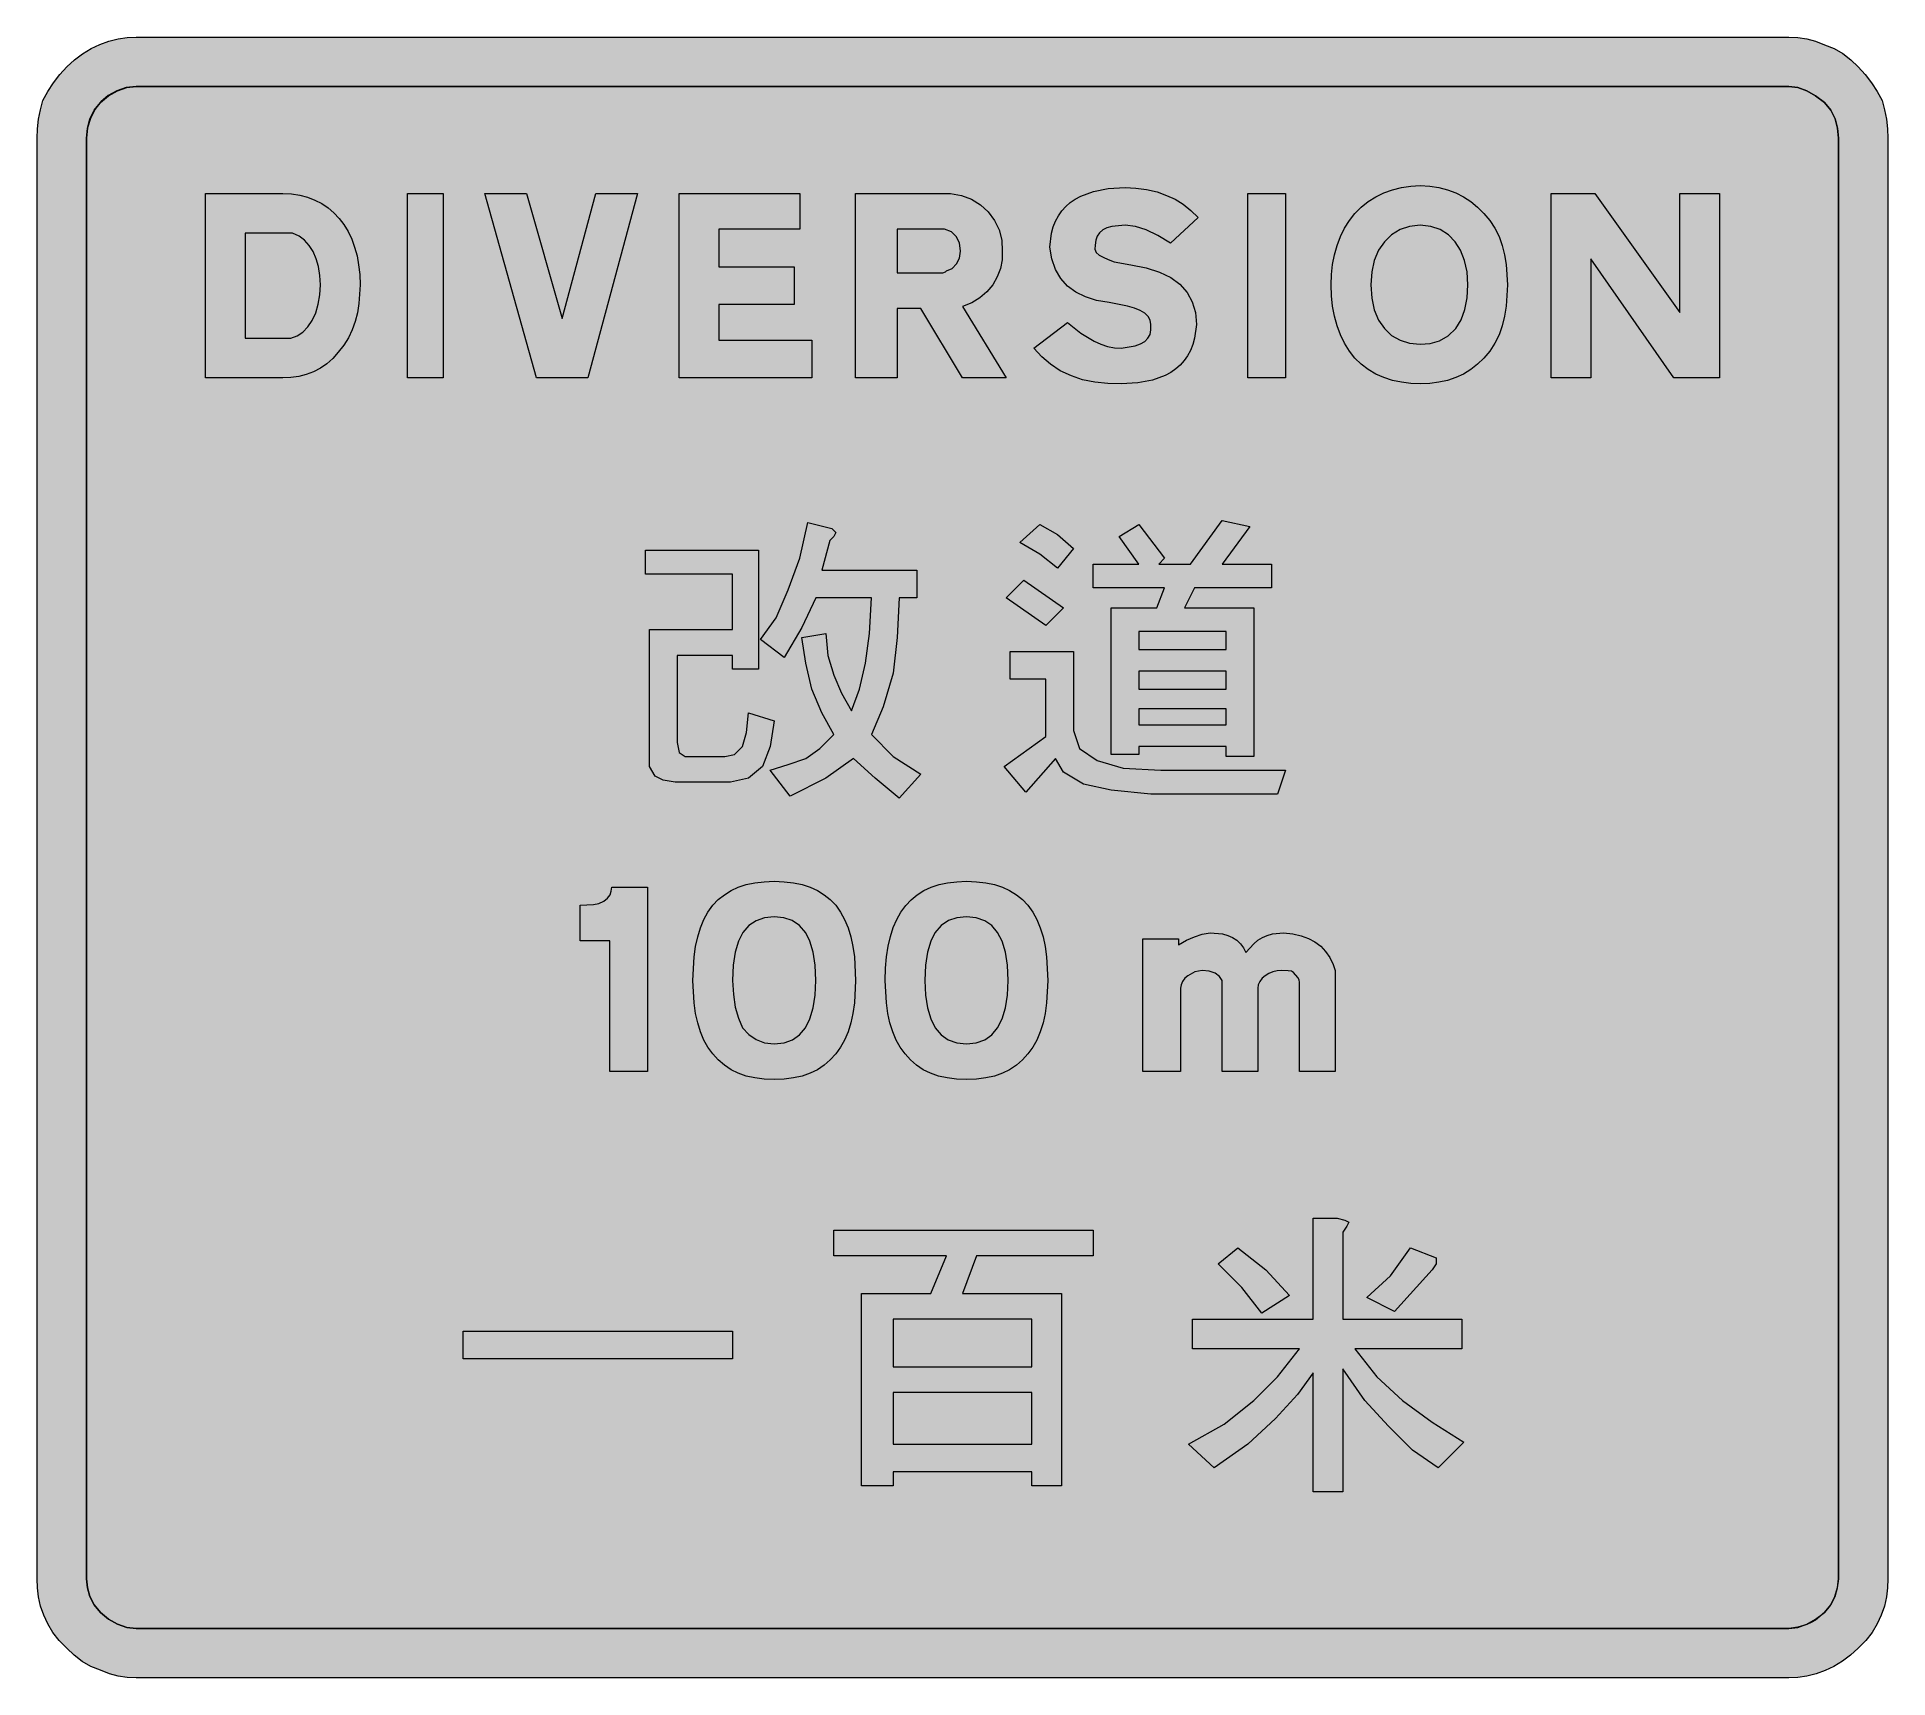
# Model space of a CAD drawing. Header units: metres. Extents: x 144 to 425, y 13 to 261.
import ezdxf

# ---------------------------------------------------------------- set-up
doc = ezdxf.new("R2010")
doc.units = ezdxf.units.M
doc.layers.add('FILL_BLACK_000000', color=7, linetype='Continuous', true_color=0x000000)
doc.layers.add('FILL_YELLOW_FFFF00', color=7, linetype='Continuous', true_color=0xffff00)

msp = doc.modelspace()

# ---------------------------------------------------------------- hatches: boundary and pattern name
at = {"layer": 'FILL_BLACK_000000', "true_color": 0x000000}
h = msp.add_hatch(color=7, dxfattribs=at)
h.dxf.hatch_style = 1
h.paths.add_polyline_path([(156.75, 12.92), (155.4, 13.29), (154.05, 13.86), (152.58, 14.42), (151.27, 15.17), (150.08, 16.1), (148.95, 17.16), (147.81, 18.32), (146.85, 19.56), (146.08, 20.85), (145.46, 22.18), (145, 23.55), (144.69, 24.92), (144.51, 26.3), (144.45, 27.66), (144.45, 245.76), (144.51, 247.16), (144.67, 248.61), (144.96, 250.06), (145.35, 251.46), (146.08, 252.81), (146.92, 254.12), (147.88, 255.38), (148.95, 256.56), (150.11, 257.61), (151.35, 258.53), (152.64, 259.3), (153.97, 259.93), (155.34, 260.43), (156.71, 260.78), (158.09, 260.99), (159.45, 261.06), (409.65, 261.06), (411, 261), (412.35, 260.8), (413.7, 260.43), (415.05, 259.86), (416.52, 259.3), (417.82, 258.55), (419.02, 257.62), (420.15, 256.56), (421.22, 255.38), (422.17, 254.12), (423.02, 252.81), (423.75, 251.46), (424.14, 250.06), (424.42, 248.61), (424.59, 247.16), (424.65, 245.76), (424.65, 27.66), (424.59, 26.3), (424.41, 24.92), (424.1, 23.55), (423.64, 22.18), (423.02, 20.85), (422.25, 19.56), (421.29, 18.32), (420.15, 17.16), (418.99, 16.11), (417.75, 15.19), (416.46, 14.42), (415.12, 13.78), (413.76, 13.29), (412.39, 12.94), (411.01, 12.73), (409.65, 12.66), (159.45, 12.66), (158.1, 12.72), (156.75, 12.92)])
h.paths.add_polyline_path([(156.51, 252.93), (155.23, 252.2), (154.12, 251.23), (153.22, 250.07), (152.53, 248.75), (152.1, 247.3), (151.95, 245.76), (151.95, 27.66), (152.07, 26.31), (152.44, 25), (153.09, 23.74), (154.05, 22.56), (155.27, 21.55), (156.64, 20.8), (158.06, 20.32), (159.45, 20.16), (409.65, 20.16), (411, 20.32), (412.35, 20.8), (413.7, 21.55), (415.05, 22.56), (416.01, 23.74), (416.66, 25), (417.03, 26.31), (417.15, 27.66), (417.15, 245.76), (417.03, 247.28), (416.66, 248.68), (416.01, 249.98), (415.05, 251.16), (413.7, 252.17), (412.35, 252.92), (411, 253.4), (409.65, 253.56), (159.45, 253.56), (157.92, 253.4), (156.51, 252.93)], flags=16)
h = msp.add_hatch(color=7, dxfattribs=at)
h.dxf.hatch_style = 1
h.paths.add_polyline_path([(304.58, 228.94), (304.8, 228.43), (305.24, 228.04), (305.85, 227.76), (306.59, 227.36), (307.5, 227.05), (310.05, 226.56), (312.37, 226.12), (314.38, 225.49), (316.08, 224.66), (317.47, 223.63), (318.56, 222.41), (319.33, 220.99), (319.8, 219.37), (319.95, 217.56), (319.67, 215.45), (319.4, 214.5), (319.05, 213.62), (318.62, 212.81), (318.11, 212.08), (317.51, 211.41), (316.84, 210.81), (316.08, 210.28), (315.24, 209.83), (313.33, 209.12), (311.09, 208.7), (308.55, 208.56), (306.53, 208.62), (304.57, 208.82), (302.73, 209.19), (301.05, 209.76), (299.36, 210.54), (297.86, 211.52), (296.54, 212.67), (295.35, 213.96), (300.45, 217.86), (302.47, 216.24), (304.5, 215.01), (305.51, 214.56), (306.52, 214.23), (307.54, 214.03), (308.55, 213.96), (310.69, 214.31), (311.5, 214.6), (312.15, 214.97), (312.63, 215.45), (312.94, 216.03), (313.08, 216.73), (313.05, 217.56), (312.95, 218.19), (312.66, 218.75), (312.16, 219.24), (311.47, 219.66), (310.59, 220.03), (309.51, 220.34), (306.75, 220.86), (304.84, 221.18), (303.15, 221.71), (301.69, 222.44), (300.45, 223.37), (299.44, 224.52), (298.65, 225.88), (298.09, 227.46), (297.75, 229.26), (298.03, 231.37), (298.3, 232.32), (298.65, 233.2), (299.08, 234.01), (299.59, 234.74), (300.19, 235.41), (300.86, 236.01), (301.62, 236.54), (302.46, 236.99), (304.37, 237.7), (306.61, 238.12), (309.15, 238.26), (310.77, 238.2), (312.41, 238), (314, 237.63), (315.45, 237.06), (316.75, 236.5), (317.96, 235.75), (319.12, 234.82), (320.25, 233.76), (316.05, 229.86), (314.13, 231.04), (312.37, 231.88), (310.73, 232.39), (309.15, 232.56), (307.18, 232.39), (306.41, 232.16), (305.77, 231.85), (305.28, 231.43), (304.93, 230.91), (304.72, 230.29), (304.65, 229.56), (304.58, 228.94)])
h = msp.add_hatch(color=7, dxfattribs=at)
h.dxf.hatch_style = 1
h.paths.add_polyline_path([(356.66, 238.28), (357.97, 237.94), (359.21, 237.47), (360.39, 236.88), (361.49, 236.16), (362.51, 235.32), (363.45, 234.36), (364.38, 233.29), (365.15, 232.12), (365.78, 230.86), (366.26, 229.52), (366.62, 228.11), (366.87, 226.64), (367.05, 223.56), (366.87, 220.31), (366.62, 218.78), (366.26, 217.33), (365.78, 215.97), (365.15, 214.7), (364.38, 213.53), (363.45, 212.46), (362.51, 211.52), (361.49, 210.71), (360.39, 210.04), (359.21, 209.5), (357.97, 209.08), (356.66, 208.79), (355.28, 208.62), (353.85, 208.56), (352.4, 208.62), (351, 208.79), (349.64, 209.08), (348.34, 209.5), (347.11, 210.04), (345.96, 210.71), (344.9, 211.52), (343.95, 212.46), (343.11, 213.53), (342.37, 214.7), (341.76, 215.97), (341.25, 217.33), (340.86, 218.78), (340.57, 220.31), (340.41, 221.9), (340.35, 223.56), (340.41, 225.12), (340.57, 226.64), (340.86, 228.11), (341.25, 229.52), (341.76, 230.86), (342.37, 232.12), (343.11, 233.29), (343.95, 234.36), (344.9, 235.32), (345.96, 236.16), (347.11, 236.88), (348.34, 237.47), (349.64, 237.94), (351, 238.28), (352.4, 238.49), (353.85, 238.56), (355.28, 238.49), (356.66, 238.28)])
h.paths.add_polyline_path([(360.56, 227.24), (359.96, 228.78), (359.14, 230.08), (358.11, 231.14), (356.87, 231.91), (355.45, 232.39), (353.85, 232.56), (352.24, 232.39), (350.78, 231.91), (349.5, 231.14), (348.41, 230.08), (347.54, 228.78), (346.89, 227.24), (346.49, 225.5), (346.35, 223.56), (346.49, 221.54), (346.89, 219.75), (347.54, 218.21), (348.41, 216.92), (349.5, 215.9), (350.78, 215.16), (352.24, 214.71), (353.85, 214.56), (355.37, 214.68), (356.77, 215.08), (358.07, 215.83), (359.25, 216.96), (360.04, 218.24), (360.6, 219.81), (360.94, 221.6), (361.05, 223.56), (360.93, 225.5), (360.56, 227.24)], flags=16)
h = msp.add_hatch(color=7, dxfattribs=at)
h.dxf.hatch_style = 1
h.paths.add_polyline_path([(169.95, 237.36), (181.65, 237.36), (182.97, 237.3), (184.22, 237.11), (185.4, 236.81), (186.52, 236.38), (187.55, 235.85), (188.52, 235.21), (189.4, 234.46), (190.2, 233.61), (190.92, 232.66), (191.55, 231.62), (192.09, 230.48), (192.53, 229.26), (192.89, 227.95), (193.14, 226.56), (193.3, 225.1), (193.35, 223.56), (193.17, 220.7), (192.94, 219.33), (192.6, 218.01), (192.15, 216.75), (191.58, 215.54), (190.88, 214.41), (190.05, 213.36), (189.22, 212.42), (188.32, 211.61), (187.34, 210.94), (186.3, 210.4), (185.2, 209.98), (184.06, 209.69), (182.87, 209.52), (181.65, 209.46), (169.95, 209.46), (169.95, 237.36)])
h.paths.add_polyline_path([(180.75, 215.46), (181.05, 215.46), (182.25, 215.46), (182.85, 215.46), (183.82, 215.81), (184.69, 216.39), (185.46, 217.18), (186.11, 218.16), (186.64, 219.31), (187.03, 220.61), (187.27, 222.03), (187.35, 223.56), (187.28, 224.98), (187.07, 226.3), (186.73, 227.5), (186.26, 228.58), (185.67, 229.52), (184.95, 230.31), (184.11, 230.93), (183.15, 231.36), (182.85, 231.36), (181.05, 231.36), (180.75, 231.36), (175.95, 231.36), (175.95, 215.46), (180.75, 215.46)], flags=16)
h = msp.add_hatch(color=7, dxfattribs=at)
h.dxf.hatch_style = 1
h.paths.add_polyline_path([(200.55, 209.46), (200.55, 237.36), (205.95, 237.36), (205.95, 209.46), (200.55, 209.46)])
h = msp.add_hatch(color=7, dxfattribs=at)
h.dxf.hatch_style = 1
h.paths.add_polyline_path([(223.95, 209.46), (220.05, 209.46), (212.25, 237.36), (218.55, 237.36), (223.95, 218.46), (229.05, 237.36), (235.35, 237.36), (227.85, 209.46), (223.95, 209.46)])
h = msp.add_hatch(color=7, dxfattribs=at)
h.dxf.hatch_style = 1
h.paths.add_polyline_path([(247.65, 215.16), (261.75, 215.16), (261.75, 209.46), (241.65, 209.46), (241.65, 237.36), (259.95, 237.36), (259.95, 231.96), (247.65, 231.96), (247.65, 226.26), (259.05, 226.26), (259.05, 220.56), (247.65, 220.56), (247.65, 215.16)])
h = msp.add_hatch(color=7, dxfattribs=at)
h.dxf.hatch_style = 1
h.paths.add_polyline_path([(284.55, 209.46), (278.25, 219.96), (274.65, 219.96), (274.65, 209.46), (268.35, 209.46), (268.35, 237.36), (282.75, 237.36), (284.39, 237.08), (285.91, 236.51), (287.27, 235.66), (288.45, 234.58), (289.4, 233.31), (290.09, 231.88), (290.49, 230.31), (290.55, 228.66), (290.54, 227.31), (290.29, 226), (289.81, 224.74), (289.12, 223.56), (288.24, 222.5), (287.17, 221.57), (285.94, 220.82), (284.55, 220.26), (291.15, 209.46), (284.55, 209.46)])
h.paths.add_polyline_path([(281.96, 225.51), (282.15, 225.66), (282.98, 226.04), (283.65, 226.71), (284.09, 227.6), (284.25, 228.66), (284.09, 229.89), (283.61, 230.87), (282.86, 231.57), (281.85, 231.96), (274.65, 231.96), (274.65, 225.36), (281.55, 225.36), (281.96, 225.51)], flags=16)
h = msp.add_hatch(color=7, dxfattribs=at)
h.dxf.hatch_style = 1
h.paths.add_polyline_path([(327.75, 209.46), (327.75, 237.36), (333.45, 237.36), (333.45, 209.46), (327.75, 209.46)])
h = msp.add_hatch(color=7, dxfattribs=at)
h.dxf.hatch_style = 1
h.paths.add_polyline_path([(393.15, 237.36), (399.15, 237.36), (399.15, 209.46), (392.25, 209.46), (379.65, 227.46), (379.65, 209.46), (373.65, 209.46), (373.65, 237.36), (380.25, 237.36), (393.15, 219.36), (393.15, 237.36)])
h = msp.add_hatch(color=7, dxfattribs=at)
h.dxf.hatch_style = 1
h.paths.add_polyline_path([(323.85, 187.86), (328.05, 186.96), (323.85, 181.26), (331.35, 181.26), (331.35, 177.66), (319.65, 177.66), (318.15, 174.66), (328.65, 174.66), (328.65, 152.16), (324.45, 152.16), (324.45, 153.66), (311.25, 153.66), (311.25, 152.46), (307.05, 152.46), (307.05, 174.66), (313.95, 174.66), (315.15, 177.66), (304.35, 177.66), (304.35, 181.26), (311.25, 181.26), (308.25, 185.46), (311.25, 187.26), (315.15, 182.16), (314.25, 181.26), (319.05, 181.26), (323.85, 187.86)])
h.paths.add_polyline_path([(311.25, 156.96), (324.45, 156.96), (324.45, 159.36), (311.25, 159.36), (311.25, 156.96)], flags=16)
h.paths.add_polyline_path([(311.25, 165.06), (311.25, 162.36), (324.45, 162.36), (324.45, 165.06), (311.25, 165.06)], flags=16)
h.paths.add_polyline_path([(324.45, 171.06), (311.25, 171.06), (311.25, 168.36), (324.45, 168.36), (324.45, 171.06)], flags=16)
h = msp.add_hatch(color=7, dxfattribs=at)
h.dxf.hatch_style = 1
h.paths.add_polyline_path([(256.35, 173.16), (258.15, 177.36), (259.95, 182.16), (261.15, 187.56), (263.55, 186.96), (264.75, 186.66), (265.35, 186.06), (265.05, 185.46), (264.45, 184.86), (263.25, 180.36), (277.65, 180.36), (277.65, 176.16), (274.95, 176.16), (274.65, 170.16), (274.05, 164.76), (272.55, 159.66), (270.75, 155.46), (274.05, 152.16), (278.25, 149.46), (274.95, 145.86), (271.35, 148.86), (268.05, 151.86), (263.85, 148.86), (258.45, 146.16), (255.45, 150.06), (258.15, 150.96), (260.85, 151.86), (262.95, 153.36), (265.05, 155.46), (263.25, 158.76), (261.75, 162.36), (260.85, 166.26), (260.25, 170.16), (263.85, 170.76), (264.15, 167.46), (265.05, 164.46), (266.25, 161.76), (267.75, 159.06), (268.95, 162.36), (269.85, 166.26), (270.45, 170.76), (270.75, 176.16), (262.35, 176.16), (260.25, 171.66), (257.55, 167.16), (253.95, 169.86), (256.35, 173.16)])
h = msp.add_hatch(color=7, dxfattribs=at)
h.dxf.hatch_style = 1
h.paths.add_polyline_path([(298.95, 185.76), (301.35, 183.66), (298.95, 180.66), (296.25, 182.76), (293.25, 184.56), (296.25, 187.26), (298.95, 185.76)])
h = msp.add_hatch(color=7, dxfattribs=at)
h.dxf.hatch_style = 1
h.paths.add_polyline_path([(253.65, 183.36), (253.65, 165.36), (249.75, 165.36), (249.75, 167.46), (241.35, 167.46), (241.35, 154.26), (241.65, 152.76), (242.55, 152.16), (248.55, 152.16), (250.05, 152.46), (251.25, 153.66), (251.85, 155.76), (252.15, 158.76), (256.05, 157.56), (255.45, 153.66), (254.25, 150.66), (252.15, 148.86), (249.45, 148.26), (241.05, 148.26), (239.25, 148.56), (238.05, 149.16), (237.15, 150.66), (237.15, 152.46), (237.15, 171.36), (249.75, 171.36), (249.75, 179.76), (236.55, 179.76), (236.55, 183.36), (253.65, 183.36)])
h = msp.add_hatch(color=7, dxfattribs=at)
h.dxf.hatch_style = 1
h.paths.add_polyline_path([(299.85, 174.66), (297.15, 171.96), (291.15, 176.16), (293.85, 178.86), (299.85, 174.66)])
h = msp.add_hatch(color=7, dxfattribs=at)
h.dxf.hatch_style = 1
h.paths.add_polyline_path([(301.35, 168.06), (301.35, 156.06), (302.25, 153.36), (304.95, 151.56), (308.85, 150.36), (314.55, 150.06), (333.45, 150.06), (332.25, 146.46), (313.05, 146.46), (307.05, 147.06), (302.85, 147.96), (299.85, 149.76), (298.65, 151.86), (294.15, 146.76), (290.85, 150.66), (297.15, 155.16), (297.15, 163.86), (291.75, 163.86), (291.75, 168.06), (301.35, 168.06)])
h = msp.add_hatch(color=7, dxfattribs=at)
h.dxf.hatch_style = 1
h.paths.add_polyline_path([(236.85, 104.46), (231.15, 104.46), (231.15, 124.26), (226.65, 124.26), (226.65, 129.66), (228.67, 129.73), (229.52, 129.91), (230.25, 130.26), (230.82, 130.71), (231.19, 131.2), (231.39, 131.74), (231.45, 132.36), (236.85, 132.36), (236.85, 104.46)])
h = msp.add_hatch(color=7, dxfattribs=at)
h.dxf.hatch_style = 1
h.paths.add_polyline_path([(267.95, 113.27), (267.64, 111.81), (267.22, 110.46), (266.7, 109.23), (266.08, 108.13), (265.35, 107.16), (264.52, 106.22), (263.6, 105.41), (262.59, 104.74), (261.49, 104.2), (260.28, 103.78), (258.98, 103.49), (257.57, 103.32), (256.05, 103.26), (254.53, 103.32), (253.12, 103.49), (251.82, 103.78), (250.61, 104.2), (249.51, 104.74), (248.5, 105.41), (247.58, 106.22), (246.75, 107.16), (246.02, 108.13), (245.4, 109.23), (244.88, 110.46), (244.46, 111.81), (244.15, 113.27), (243.92, 114.84), (243.75, 118.26), (243.92, 121.81), (244.15, 123.4), (244.46, 124.86), (244.88, 126.21), (245.4, 127.46), (246.02, 128.6), (246.75, 129.66), (247.58, 130.5), (248.5, 131.23), (249.51, 131.85), (250.61, 132.36), (251.82, 132.75), (253.12, 133.03), (254.53, 133.2), (256.05, 133.26), (257.57, 133.2), (258.98, 133.03), (260.28, 132.75), (261.49, 132.36), (262.59, 131.85), (263.6, 131.23), (264.52, 130.5), (265.35, 129.66), (266.08, 128.6), (266.7, 127.46), (267.22, 126.21), (267.64, 124.86), (267.95, 123.4), (268.18, 121.81), (268.35, 118.26), (268.18, 114.84), (267.95, 113.27)])
h.paths.add_polyline_path([(261.94, 122.53), (261.46, 124.17), (260.85, 125.46), (259.89, 126.59), (258.79, 127.33), (257.52, 127.74), (256.05, 127.86), (254.57, 127.72), (253.29, 127.29), (252.21, 126.56), (251.32, 125.53), (250.64, 124.2), (250.14, 122.54), (249.85, 120.57), (249.75, 118.26), (249.86, 116.12), (250.16, 114.21), (250.64, 112.52), (251.25, 111.06), (252.21, 110.05), (253.31, 109.3), (254.58, 108.82), (256.05, 108.66), (257.53, 108.81), (258.81, 109.27), (259.89, 110.04), (260.77, 111.1), (261.46, 112.45), (261.96, 114.1), (262.25, 116.04), (262.35, 118.26), (262.24, 120.57), (261.94, 122.53)], flags=16)
h = msp.add_hatch(color=7, dxfattribs=at)
h.dxf.hatch_style = 1
h.paths.add_polyline_path([(297.05, 113.27), (296.74, 111.81), (296.32, 110.46), (295.8, 109.23), (295.18, 108.13), (294.45, 107.16), (293.62, 106.22), (292.7, 105.41), (291.69, 104.74), (290.59, 104.2), (289.38, 103.78), (288.08, 103.49), (286.67, 103.32), (285.15, 103.26), (283.63, 103.32), (282.22, 103.49), (280.92, 103.78), (279.71, 104.2), (278.61, 104.74), (277.6, 105.41), (276.68, 106.22), (275.85, 107.16), (275.12, 108.13), (274.5, 109.23), (273.98, 110.46), (273.56, 111.81), (273.25, 113.27), (273.02, 114.84), (272.85, 118.26), (272.9, 120.11), (273.05, 121.83), (273.29, 123.43), (273.63, 124.91), (274.07, 126.26), (274.61, 127.49), (275.24, 128.6), (275.96, 129.58), (276.78, 130.45), (277.7, 131.2), (278.71, 131.84), (279.81, 132.35), (281.01, 132.75), (282.3, 133.03), (283.68, 133.2), (285.15, 133.26), (286.67, 133.2), (288.08, 133.03), (289.38, 132.75), (290.59, 132.36), (291.69, 131.85), (292.7, 131.23), (293.62, 130.5), (294.45, 129.66), (295.18, 128.6), (295.8, 127.46), (296.32, 126.21), (296.74, 124.86), (297.05, 123.4), (297.28, 121.81), (297.45, 118.26), (297.28, 114.84), (297.05, 113.27)])
h.paths.add_polyline_path([(291.06, 122.54), (290.56, 124.2), (289.87, 125.53), (288.99, 126.56), (287.91, 127.29), (286.63, 127.72), (285.15, 127.86), (283.68, 127.74), (282.41, 127.33), (281.31, 126.59), (280.35, 125.46), (279.74, 124.17), (279.26, 122.53), (278.96, 120.57), (278.85, 118.26), (278.95, 116.04), (279.24, 114.1), (279.74, 112.45), (280.42, 111.1), (281.31, 110.04), (282.39, 109.27), (283.67, 108.81), (285.15, 108.66), (286.63, 108.81), (287.91, 109.27), (288.99, 110.04), (289.87, 111.1), (290.56, 112.45), (291.06, 114.1), (291.35, 116.04), (291.45, 118.26), (291.35, 120.57), (291.06, 122.54)], flags=16)
h = msp.add_hatch(color=7, dxfattribs=at)
h.dxf.hatch_style = 1
h.paths.add_polyline_path([(332.18, 119.71), (331.53, 119.55), (330.92, 119.3), (330.37, 118.97), (329.91, 118.57), (329.56, 118.11), (329.33, 117.61), (329.25, 117.06), (329.25, 104.46), (323.85, 104.46), (323.85, 117.96), (323.85, 118.26), (323.47, 118.87), (322.8, 119.35), (321.91, 119.65), (320.85, 119.76), (319.7, 119.55), (318.64, 118.97), (318.2, 118.57), (317.85, 118.11), (317.63, 117.61), (317.55, 117.06), (317.55, 104.46), (311.85, 104.46), (311.85, 124.56), (317.25, 124.56), (317.25, 123.66), (318.45, 124.37), (319.65, 124.86), (320.85, 125.27), (322.05, 125.46), (323.91, 125.29), (324.71, 125.06), (325.42, 124.75), (326.06, 124.33), (326.61, 123.81), (327.07, 123.19), (327.45, 122.46), (328.64, 123.81), (329.28, 124.33), (329.96, 124.75), (330.69, 125.06), (331.46, 125.29), (333.15, 125.46), (334.54, 125.29), (335.8, 125.01), (336.92, 124.6), (337.91, 124.07), (338.78, 123.42), (339.52, 122.63), (340.14, 121.72), (340.65, 120.66), (340.95, 119.76), (340.95, 119.16), (340.95, 118.86), (340.95, 104.46), (335.55, 104.46), (335.55, 117.96), (335.49, 118.36), (335.32, 118.71), (334.65, 119.46), (334.33, 119.63), (333.86, 119.72), (332.85, 119.76), (332.18, 119.71)])
h = msp.add_hatch(color=7, dxfattribs=at)
h.dxf.hatch_style = 1
h.paths.add_polyline_path([(319.35, 66.96), (337.65, 66.96), (337.65, 82.26), (341.25, 82.26), (342.45, 81.96), (343.05, 81.66), (342.75, 81.06), (342.15, 80.16), (342.15, 66.96), (360.15, 66.96), (360.15, 62.46), (343.95, 62.46), (347.25, 58.26), (351.15, 54.66), (355.65, 51.36), (360.45, 48.36), (356.55, 44.46), (352.65, 47.16), (349.05, 50.76), (345.45, 54.66), (342.15, 59.46), (342.15, 40.86), (337.65, 40.86), (337.65, 58.86), (335.25, 55.56), (331.95, 51.96), (327.75, 48.06), (322.65, 44.46), (318.75, 48.06), (324.15, 51.06), (328.65, 54.66), (332.25, 58.26), (335.55, 62.46), (319.35, 62.46), (319.35, 66.96)])
h = msp.add_hatch(color=7, dxfattribs=at)
h.dxf.hatch_style = 1
h.paths.add_polyline_path([(304.35, 76.56), (286.65, 76.56), (284.55, 70.86), (299.55, 70.86), (299.55, 41.76), (295.05, 41.76), (295.05, 43.86), (274.05, 43.86), (274.05, 41.76), (269.25, 41.76), (269.25, 70.86), (279.75, 70.86), (282.15, 76.56), (265.05, 76.56), (265.05, 80.46), (304.35, 80.46), (304.35, 76.56)])
h.paths.add_polyline_path([(274.05, 66.96), (274.05, 59.76), (295.05, 59.76), (295.05, 66.96), (274.05, 66.96)], flags=16)
h.paths.add_polyline_path([(295.05, 55.86), (274.05, 55.86), (274.05, 48.06), (295.05, 48.06), (295.05, 55.86)], flags=16)
h = msp.add_hatch(color=7, dxfattribs=at)
h.dxf.hatch_style = 1
h.paths.add_polyline_path([(330.45, 74.46), (334.05, 70.56), (329.85, 67.86), (326.85, 71.76), (323.25, 75.36), (326.25, 77.76), (330.45, 74.46)])
h = msp.add_hatch(color=7, dxfattribs=at)
h.dxf.hatch_style = 1
h.paths.add_polyline_path([(349.35, 73.56), (352.35, 77.76), (356.25, 76.26), (356.25, 75.36), (355.65, 74.46), (349.95, 68.16), (345.75, 70.26), (349.35, 73.56)])
h = msp.add_hatch(color=7, dxfattribs=at)
h.dxf.hatch_style = 1
h.paths.add_polyline_path([(249.75, 65.16), (249.75, 60.96), (208.95, 60.96), (208.95, 65.16), (249.75, 65.16)])
at = {"layer": 'FILL_YELLOW_FFFF00', "true_color": 0xffff00}
h = msp.add_hatch(color=7, dxfattribs=at)
h.dxf.hatch_style = 1
h.paths.add_polyline_path([(409.65, 253.56), (411, 253.4), (412.35, 252.92), (413.7, 252.17), (415.05, 251.16), (416.01, 249.98), (416.66, 248.68), (417.03, 247.28), (417.15, 245.76), (417.15, 27.66), (416.96, 26.31), (416.55, 24.96), (415.91, 23.65), (415.05, 22.56), (413.7, 21.43), (413.02, 21.04), (412.35, 20.76), (411, 20.35), (409.65, 20.16), (159.45, 20.16), (158.06, 20.32), (156.64, 20.8), (155.27, 21.55), (154.05, 22.56), (153.09, 23.74), (152.44, 25), (152.07, 26.31), (151.95, 27.66), (151.95, 245.76), (152.07, 247.28), (152.44, 248.68), (153.09, 249.98), (154.05, 251.16), (155.27, 252.17), (156.64, 252.92), (158.06, 253.4), (159.45, 253.56), (409.65, 253.56)])

# ---------------------------------------------------------------- linework, layer by layer
at = {"layer": 'FILL_BLACK_000000', "lineweight": 0, "true_color": 0x000000}
for points in [[(156.75, 12.92), (155.4, 13.29), (154.05, 13.86), (152.58, 14.42), (151.27, 15.17), (150.08, 16.1), (148.95, 17.16), (147.81, 18.32), (146.85, 19.56), (146.08, 20.85), (145.46, 22.18), (145, 23.55), (144.69, 24.92), (144.51, 26.3), (144.45, 27.66), (144.45, 245.76), (144.51, 247.16), (144.67, 248.61), (144.96, 250.06), (145.35, 251.46), (146.08, 252.81), (146.92, 254.12), (147.88, 255.38), (148.95, 256.56), (150.11, 257.61), (151.35, 258.53), (152.64, 259.3), (153.97, 259.93), (155.34, 260.43), (156.71, 260.78), (158.09, 260.99), (159.45, 261.06), (409.65, 261.06), (411, 261), (412.35, 260.8), (413.7, 260.43), (415.05, 259.86), (416.52, 259.3), (417.82, 258.55), (419.02, 257.62), (420.15, 256.56), (421.22, 255.38), (422.17, 254.12), (423.02, 252.81), (423.75, 251.46), (424.14, 250.06), (424.42, 248.61), (424.59, 247.16), (424.65, 245.76), (424.65, 27.66), (424.59, 26.3), (424.41, 24.92), (424.1, 23.55), (423.64, 22.18), (423.02, 20.85), (422.25, 19.56), (421.29, 18.32), (420.15, 17.16), (418.99, 16.11), (417.75, 15.19), (416.46, 14.42), (415.12, 13.78), (413.76, 13.29), (412.39, 12.94), (411.01, 12.73), (409.65, 12.66), (159.45, 12.66), (158.1, 12.72)], [(156.51, 252.93), (155.23, 252.2), (154.12, 251.23), (153.22, 250.07), (152.53, 248.75), (152.1, 247.3), (151.95, 245.76), (151.95, 27.66), (152.07, 26.31), (152.44, 25), (153.09, 23.74), (154.05, 22.56), (155.27, 21.55), (156.64, 20.8), (158.06, 20.32), (159.45, 20.16), (409.65, 20.16), (411, 20.32), (412.35, 20.8), (413.7, 21.55), (415.05, 22.56), (416.01, 23.74), (416.66, 25), (417.03, 26.31), (417.15, 27.66), (417.15, 245.76), (417.03, 247.28), (416.66, 248.68), (416.01, 249.98), (415.05, 251.16), (413.7, 252.17), (412.35, 252.92), (411, 253.4), (409.65, 253.56), (159.45, 253.56), (157.92, 253.4)], [(304.58, 228.94), (304.8, 228.43), (305.24, 228.04), (305.85, 227.76), (306.59, 227.36), (307.5, 227.05), (310.05, 226.56), (312.37, 226.12), (314.38, 225.49), (316.08, 224.66), (317.47, 223.63), (318.56, 222.41), (319.33, 220.99), (319.8, 219.37), (319.95, 217.56), (319.67, 215.45), (319.4, 214.5), (319.05, 213.62), (318.62, 212.81), (318.11, 212.08), (317.51, 211.41), (316.84, 210.81), (316.08, 210.28), (315.24, 209.83), (313.33, 209.12), (311.09, 208.7), (308.55, 208.56), (306.53, 208.62), (304.57, 208.82), (302.73, 209.19), (301.05, 209.76), (299.36, 210.54), (297.86, 211.52), (296.54, 212.67), (295.35, 213.96), (300.45, 217.86), (302.47, 216.24), (304.5, 215.01), (305.51, 214.56), (306.52, 214.23), (307.54, 214.03), (308.55, 213.96), (310.69, 214.31), (311.5, 214.6), (312.15, 214.97), (312.63, 215.45), (312.94, 216.03), (313.08, 216.73), (313.05, 217.56), (312.95, 218.19), (312.66, 218.75), (312.16, 219.24), (311.47, 219.66), (310.59, 220.03), (309.51, 220.34), (306.75, 220.86), (304.84, 221.18), (303.15, 221.71), (301.69, 222.44), (300.45, 223.37), (299.44, 224.52), (298.65, 225.88), (298.09, 227.46), (297.75, 229.26), (298.03, 231.37), (298.3, 232.32), (298.65, 233.2), (299.08, 234.01), (299.59, 234.74), (300.19, 235.41), (300.86, 236.01), (301.62, 236.54), (302.46, 236.99), (304.37, 237.7), (306.61, 238.12), (309.15, 238.26), (310.77, 238.2), (312.41, 238), (314, 237.63), (315.45, 237.06), (316.75, 236.5), (317.96, 235.75), (319.12, 234.82), (320.25, 233.76), (316.05, 229.86), (314.13, 231.04), (312.37, 231.88), (310.73, 232.39), (309.15, 232.56), (307.18, 232.39), (306.41, 232.16), (305.77, 231.85), (305.28, 231.43), (304.93, 230.91), (304.72, 230.29), (304.65, 229.56)], [(356.66, 238.28), (357.97, 237.94), (359.21, 237.47), (360.39, 236.88), (361.49, 236.16), (362.51, 235.32), (363.45, 234.36), (364.38, 233.29), (365.15, 232.12), (365.78, 230.86), (366.26, 229.52), (366.62, 228.11), (366.87, 226.64), (367.05, 223.56), (366.87, 220.31), (366.62, 218.78), (366.26, 217.33), (365.78, 215.97), (365.15, 214.7), (364.38, 213.53), (363.45, 212.46), (362.51, 211.52), (361.49, 210.71), (360.39, 210.04), (359.21, 209.5), (357.97, 209.08), (356.66, 208.79), (355.28, 208.62), (353.85, 208.56), (352.4, 208.62), (351, 208.79), (349.64, 209.08), (348.34, 209.5), (347.11, 210.04), (345.96, 210.71), (344.9, 211.52), (343.95, 212.46), (343.11, 213.53), (342.37, 214.7), (341.76, 215.97), (341.25, 217.33), (340.86, 218.78), (340.57, 220.31), (340.41, 221.9), (340.35, 223.56), (340.41, 225.12), (340.57, 226.64), (340.86, 228.11), (341.25, 229.52), (341.76, 230.86), (342.37, 232.12), (343.11, 233.29), (343.95, 234.36), (344.9, 235.32), (345.96, 236.16), (347.11, 236.88), (348.34, 237.47), (349.64, 237.94), (351, 238.28), (352.4, 238.49), (353.85, 238.56), (355.28, 238.49)], [(169.95, 237.36), (181.65, 237.36), (182.97, 237.3), (184.22, 237.11), (185.4, 236.81), (186.52, 236.38), (187.55, 235.85), (188.52, 235.21), (189.4, 234.46), (190.2, 233.61), (190.92, 232.66), (191.55, 231.62), (192.09, 230.48), (192.53, 229.26), (192.89, 227.95), (193.14, 226.56), (193.3, 225.1), (193.35, 223.56), (193.17, 220.7), (192.94, 219.33), (192.6, 218.01), (192.15, 216.75), (191.58, 215.54), (190.88, 214.41), (190.05, 213.36), (189.22, 212.42), (188.32, 211.61), (187.34, 210.94), (186.3, 210.4), (185.2, 209.98), (184.06, 209.69), (182.87, 209.52), (181.65, 209.46), (169.95, 209.46)], [(200.55, 209.46), (200.55, 237.36), (205.95, 237.36), (205.95, 209.46)], [(223.95, 209.46), (220.05, 209.46), (212.25, 237.36), (218.55, 237.36), (223.95, 218.46), (229.05, 237.36), (235.35, 237.36), (227.85, 209.46)], [(247.65, 215.16), (261.75, 215.16), (261.75, 209.46), (241.65, 209.46), (241.65, 237.36), (259.95, 237.36), (259.95, 231.96), (247.65, 231.96), (247.65, 226.26), (259.05, 226.26), (259.05, 220.56), (247.65, 220.56)], [(284.55, 209.46), (278.25, 219.96), (274.65, 219.96), (274.65, 209.46), (268.35, 209.46), (268.35, 237.36), (282.75, 237.36), (284.39, 237.08), (285.91, 236.51), (287.27, 235.66), (288.45, 234.58), (289.4, 233.31), (290.09, 231.88), (290.49, 230.31), (290.55, 228.66), (290.54, 227.31), (290.29, 226), (289.81, 224.74), (289.12, 223.56), (288.24, 222.5), (287.17, 221.57), (285.94, 220.82), (284.55, 220.26), (291.15, 209.46)], [(327.75, 209.46), (327.75, 237.36), (333.45, 237.36), (333.45, 209.46)], [(393.15, 237.36), (399.15, 237.36), (399.15, 209.46), (392.25, 209.46), (379.65, 227.46), (379.65, 209.46), (373.65, 209.46), (373.65, 237.36), (380.25, 237.36), (393.15, 219.36)], [(180.75, 215.46), (181.05, 215.46), (182.25, 215.46), (182.85, 215.46), (183.82, 215.81), (184.69, 216.39), (185.46, 217.18), (186.11, 218.16), (186.64, 219.31), (187.03, 220.61), (187.27, 222.03), (187.35, 223.56), (187.28, 224.98), (187.07, 226.3), (186.73, 227.5), (186.26, 228.58), (185.67, 229.52), (184.95, 230.31), (184.11, 230.93), (183.15, 231.36), (182.85, 231.36), (181.05, 231.36), (180.75, 231.36), (175.95, 231.36), (175.95, 215.46)], [(281.96, 225.51), (282.15, 225.66), (282.98, 226.04), (283.65, 226.71), (284.09, 227.6), (284.25, 228.66), (284.09, 229.89), (283.61, 230.87), (282.86, 231.57), (281.85, 231.96), (274.65, 231.96), (274.65, 225.36), (281.55, 225.36)], [(360.56, 227.24), (359.96, 228.78), (359.14, 230.08), (358.11, 231.14), (356.87, 231.91), (355.45, 232.39), (353.85, 232.56), (352.24, 232.39), (350.78, 231.91), (349.5, 231.14), (348.41, 230.08), (347.54, 228.78), (346.89, 227.24), (346.49, 225.5), (346.35, 223.56), (346.49, 221.54), (346.89, 219.75), (347.54, 218.21), (348.41, 216.92), (349.5, 215.9), (350.78, 215.16), (352.24, 214.71), (353.85, 214.56), (355.37, 214.68), (356.77, 215.08), (358.07, 215.83), (359.25, 216.96), (360.04, 218.24), (360.6, 219.81), (360.94, 221.6), (361.05, 223.56), (360.93, 225.5)], [(323.85, 187.86), (328.05, 186.96), (323.85, 181.26), (331.35, 181.26), (331.35, 177.66), (319.65, 177.66), (318.15, 174.66), (328.65, 174.66), (328.65, 152.16), (324.45, 152.16), (324.45, 153.66), (311.25, 153.66), (311.25, 152.46), (307.05, 152.46), (307.05, 174.66), (313.95, 174.66), (315.15, 177.66), (304.35, 177.66), (304.35, 181.26), (311.25, 181.26), (308.25, 185.46), (311.25, 187.26), (315.15, 182.16), (314.25, 181.26), (319.05, 181.26)], [(256.35, 173.16), (258.15, 177.36), (259.95, 182.16), (261.15, 187.56), (263.55, 186.96), (264.75, 186.66), (265.35, 186.06), (265.05, 185.46), (264.45, 184.86), (263.25, 180.36), (277.65, 180.36), (277.65, 176.16), (274.95, 176.16), (274.65, 170.16), (274.05, 164.76), (272.55, 159.66), (270.75, 155.46), (274.05, 152.16), (278.25, 149.46), (274.95, 145.86), (271.35, 148.86), (268.05, 151.86), (263.85, 148.86), (258.45, 146.16), (255.45, 150.06), (258.15, 150.96), (260.85, 151.86), (262.95, 153.36), (265.05, 155.46), (263.25, 158.76), (261.75, 162.36), (260.85, 166.26), (260.25, 170.16), (263.85, 170.76), (264.15, 167.46), (265.05, 164.46), (266.25, 161.76), (267.75, 159.06), (268.95, 162.36), (269.85, 166.26), (270.45, 170.76), (270.75, 176.16), (262.35, 176.16), (260.25, 171.66), (257.55, 167.16), (253.95, 169.86)], [(298.95, 185.76), (301.35, 183.66), (298.95, 180.66), (296.25, 182.76), (293.25, 184.56), (296.25, 187.26)], [(253.65, 183.36), (253.65, 165.36), (249.75, 165.36), (249.75, 167.46), (241.35, 167.46), (241.35, 154.26), (241.65, 152.76), (242.55, 152.16), (248.55, 152.16), (250.05, 152.46), (251.25, 153.66), (251.85, 155.76), (252.15, 158.76), (256.05, 157.56), (255.45, 153.66), (254.25, 150.66), (252.15, 148.86), (249.45, 148.26), (241.05, 148.26), (239.25, 148.56), (238.05, 149.16), (237.15, 150.66), (237.15, 152.46), (237.15, 171.36), (249.75, 171.36), (249.75, 179.76), (236.55, 179.76), (236.55, 183.36)], [(299.85, 174.66), (297.15, 171.96), (291.15, 176.16), (293.85, 178.86)], [(324.45, 171.06), (311.25, 171.06), (311.25, 168.36), (324.45, 168.36)], [(301.35, 168.06), (301.35, 156.06), (302.25, 153.36), (304.95, 151.56), (308.85, 150.36), (314.55, 150.06), (333.45, 150.06), (332.25, 146.46), (313.05, 146.46), (307.05, 147.06), (302.85, 147.96), (299.85, 149.76), (298.65, 151.86), (294.15, 146.76), (290.85, 150.66), (297.15, 155.16), (297.15, 163.86), (291.75, 163.86), (291.75, 168.06)], [(311.25, 165.06), (311.25, 162.36), (324.45, 162.36), (324.45, 165.06)], [(311.25, 156.96), (324.45, 156.96), (324.45, 159.36), (311.25, 159.36)], [(236.85, 104.46), (231.15, 104.46), (231.15, 124.26), (226.65, 124.26), (226.65, 129.66), (228.67, 129.73), (229.52, 129.91), (230.25, 130.26), (230.82, 130.71), (231.19, 131.2), (231.39, 131.74), (231.45, 132.36), (236.85, 132.36)], [(267.95, 113.27), (267.64, 111.81), (267.22, 110.46), (266.7, 109.23), (266.08, 108.13), (265.35, 107.16), (264.52, 106.22), (263.6, 105.41), (262.59, 104.74), (261.49, 104.2), (260.28, 103.78), (258.98, 103.49), (257.57, 103.32), (256.05, 103.26), (254.53, 103.32), (253.12, 103.49), (251.82, 103.78), (250.61, 104.2), (249.51, 104.74), (248.5, 105.41), (247.58, 106.22), (246.75, 107.16), (246.02, 108.13), (245.4, 109.23), (244.88, 110.46), (244.46, 111.81), (244.15, 113.27), (243.92, 114.84), (243.75, 118.26), (243.92, 121.81), (244.15, 123.4), (244.46, 124.86), (244.88, 126.21), (245.4, 127.46), (246.02, 128.6), (246.75, 129.66), (247.58, 130.5), (248.5, 131.23), (249.51, 131.85), (250.61, 132.36), (251.82, 132.75), (253.12, 133.03), (254.53, 133.2), (256.05, 133.26), (257.57, 133.2), (258.98, 133.03), (260.28, 132.75), (261.49, 132.36), (262.59, 131.85), (263.6, 131.23), (264.52, 130.5), (265.35, 129.66), (266.08, 128.6), (266.7, 127.46), (267.22, 126.21), (267.64, 124.86), (267.95, 123.4), (268.18, 121.81), (268.35, 118.26), (268.18, 114.84)], [(297.05, 113.27), (296.74, 111.81), (296.32, 110.46), (295.8, 109.23), (295.18, 108.13), (294.45, 107.16), (293.62, 106.22), (292.7, 105.41), (291.69, 104.74), (290.59, 104.2), (289.38, 103.78), (288.08, 103.49), (286.67, 103.32), (285.15, 103.26), (283.63, 103.32), (282.22, 103.49), (280.92, 103.78), (279.71, 104.2), (278.61, 104.74), (277.6, 105.41), (276.68, 106.22), (275.85, 107.16), (275.12, 108.13), (274.5, 109.23), (273.98, 110.46), (273.56, 111.81), (273.25, 113.27), (273.02, 114.84), (272.85, 118.26), (272.9, 120.11), (273.05, 121.83), (273.29, 123.43), (273.63, 124.91), (274.07, 126.26), (274.61, 127.49), (275.24, 128.6), (275.96, 129.58), (276.78, 130.45), (277.7, 131.2), (278.71, 131.84), (279.81, 132.35), (281.01, 132.75), (282.3, 133.03), (283.68, 133.2), (285.15, 133.26), (286.67, 133.2), (288.08, 133.03), (289.38, 132.75), (290.59, 132.36), (291.69, 131.85), (292.7, 131.23), (293.62, 130.5), (294.45, 129.66), (295.18, 128.6), (295.8, 127.46), (296.32, 126.21), (296.74, 124.86), (297.05, 123.4), (297.28, 121.81), (297.45, 118.26), (297.28, 114.84)], [(261.94, 122.53), (261.46, 124.17), (260.85, 125.46), (259.89, 126.59), (258.79, 127.33), (257.52, 127.74), (256.05, 127.86), (254.57, 127.72), (253.29, 127.29), (252.21, 126.56), (251.32, 125.53), (250.64, 124.2), (250.14, 122.54), (249.85, 120.57), (249.75, 118.26), (249.86, 116.12), (250.16, 114.21), (250.64, 112.52), (251.25, 111.06), (252.21, 110.05), (253.31, 109.3), (254.58, 108.82), (256.05, 108.66), (257.53, 108.81), (258.81, 109.27), (259.89, 110.04), (260.77, 111.1), (261.46, 112.45), (261.96, 114.1), (262.25, 116.04), (262.35, 118.26), (262.24, 120.57)], [(291.06, 122.54), (290.56, 124.2), (289.87, 125.53), (288.99, 126.56), (287.91, 127.29), (286.63, 127.72), (285.15, 127.86), (283.68, 127.74), (282.41, 127.33), (281.31, 126.59), (280.35, 125.46), (279.74, 124.17), (279.26, 122.53), (278.96, 120.57), (278.85, 118.26), (278.95, 116.04), (279.24, 114.1), (279.74, 112.45), (280.42, 111.1), (281.31, 110.04), (282.39, 109.27), (283.67, 108.81), (285.15, 108.66), (286.63, 108.81), (287.91, 109.27), (288.99, 110.04), (289.87, 111.1), (290.56, 112.45), (291.06, 114.1), (291.35, 116.04), (291.45, 118.26), (291.35, 120.57)], [(332.18, 119.71), (331.53, 119.55), (330.92, 119.3), (330.37, 118.97), (329.91, 118.57), (329.56, 118.11), (329.33, 117.61), (329.25, 117.06), (329.25, 104.46), (323.85, 104.46), (323.85, 117.96), (323.85, 118.26), (323.47, 118.87), (322.8, 119.35), (321.91, 119.65), (320.85, 119.76), (319.7, 119.55), (318.64, 118.97), (318.2, 118.57), (317.85, 118.11), (317.63, 117.61), (317.55, 117.06), (317.55, 104.46), (311.85, 104.46), (311.85, 124.56), (317.25, 124.56), (317.25, 123.66), (318.45, 124.37), (319.65, 124.86), (320.85, 125.27), (322.05, 125.46), (323.91, 125.29), (324.71, 125.06), (325.42, 124.75), (326.06, 124.33), (326.61, 123.81), (327.07, 123.19), (327.45, 122.46), (328.64, 123.81), (329.28, 124.33), (329.96, 124.75), (330.69, 125.06), (331.46, 125.29), (333.15, 125.46), (334.54, 125.29), (335.8, 125.01), (336.92, 124.6), (337.91, 124.07), (338.78, 123.42), (339.52, 122.63), (340.14, 121.72), (340.65, 120.66), (340.95, 119.76), (340.95, 119.16), (340.95, 118.86), (340.95, 104.46), (335.55, 104.46), (335.55, 117.96), (335.49, 118.36), (335.32, 118.71), (334.65, 119.46), (334.33, 119.63), (333.86, 119.72), (332.85, 119.76)], [(319.35, 66.96), (337.65, 66.96), (337.65, 82.26), (341.25, 82.26), (342.45, 81.96), (343.05, 81.66), (342.75, 81.06), (342.15, 80.16), (342.15, 66.96), (360.15, 66.96), (360.15, 62.46), (343.95, 62.46), (347.25, 58.26), (351.15, 54.66), (355.65, 51.36), (360.45, 48.36), (356.55, 44.46), (352.65, 47.16), (349.05, 50.76), (345.45, 54.66), (342.15, 59.46), (342.15, 40.86), (337.65, 40.86), (337.65, 58.86), (335.25, 55.56), (331.95, 51.96), (327.75, 48.06), (322.65, 44.46), (318.75, 48.06), (324.15, 51.06), (328.65, 54.66), (332.25, 58.26), (335.55, 62.46), (319.35, 62.46)], [(304.35, 76.56), (286.65, 76.56), (284.55, 70.86), (299.55, 70.86), (299.55, 41.76), (295.05, 41.76), (295.05, 43.86), (274.05, 43.86), (274.05, 41.76), (269.25, 41.76), (269.25, 70.86), (279.75, 70.86), (282.15, 76.56), (265.05, 76.56), (265.05, 80.46), (304.35, 80.46)], [(330.45, 74.46), (334.05, 70.56), (329.85, 67.86), (326.85, 71.76), (323.25, 75.36), (326.25, 77.76)], [(349.35, 73.56), (352.35, 77.76), (356.25, 76.26), (356.25, 75.36), (355.65, 74.46), (349.95, 68.16), (345.75, 70.26)], [(249.75, 65.16), (249.75, 60.96), (208.95, 60.96), (208.95, 65.16)], [(274.05, 66.96), (274.05, 59.76), (295.05, 59.76), (295.05, 66.96)], [(295.05, 55.86), (274.05, 55.86), (274.05, 48.06), (295.05, 48.06)]]:
    msp.add_lwpolyline(points, close=True, dxfattribs=at)
at = {"layer": 'FILL_YELLOW_FFFF00', "lineweight": 0, "true_color": 0xffff00}
msp.add_lwpolyline([(409.65, 253.56), (411, 253.4), (412.35, 252.92), (413.7, 252.17), (415.05, 251.16), (416.01, 249.98), (416.66, 248.68), (417.03, 247.28), (417.15, 245.76), (417.15, 27.66), (416.96, 26.31), (416.55, 24.96), (415.91, 23.65), (415.05, 22.56), (413.7, 21.43), (413.02, 21.04), (412.35, 20.76), (411, 20.35), (409.65, 20.16), (159.45, 20.16), (158.06, 20.32), (156.64, 20.8), (155.27, 21.55), (154.05, 22.56), (153.09, 23.74), (152.44, 25), (152.07, 26.31), (151.95, 27.66), (151.95, 245.76), (152.07, 247.28), (152.44, 248.68), (153.09, 249.98), (154.05, 251.16), (155.27, 252.17), (156.64, 252.92), (158.06, 253.4), (159.45, 253.56)], close=True, dxfattribs=at)

doc.saveas('drawing.dxf')
